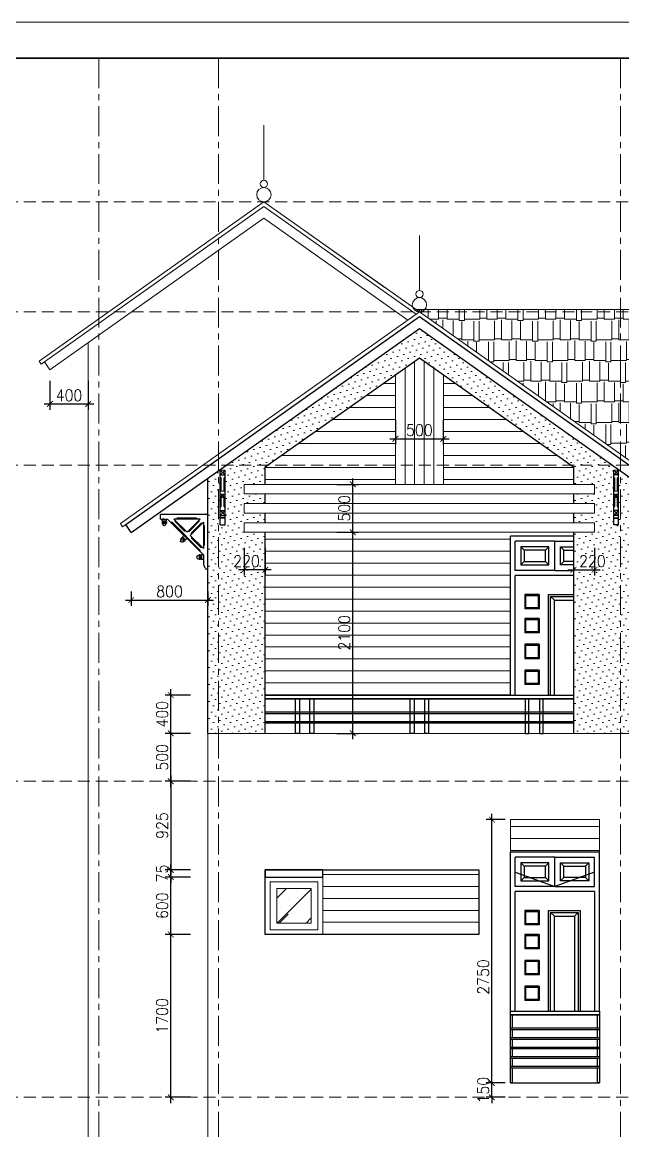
# Model space of a CAD drawing. Header units: millimetres. Extents: x -529782 to -142003, y -492574 to -273331.
# Drawn here: x -161252 to -154978, y -405302 to -393726 of the extents above; entities that cross this region are included whole.
import ezdxf

# ---------------------------------------------------------------- set-up
doc = ezdxf.new("R2010")
doc.units = ezdxf.units.MM
doc.header["$LTSCALE"] = 500
doc.header["$MEASUREMENT"] = 0
doc.header["$PDMODE"] = 3
doc.linetypes.add('CENTER', pattern=[2, 1.25, -0.25, 0.25, -0.25])
doc.linetypes.add('HIDDEN', pattern=[0.375, 0.25, -0.125])
doc.layers.get('0').update_dxf_attribs({"linetype": 'CONTINUOUS', "lineweight": 13})
doc.layers.get('Defpoints').update_dxf_attribs({"color": 255, "linetype": 'CONTINUOUS', "lineweight": 13})
for name, color, linetype, lineweight in [('1.cat 30', 30, 'CONTINUOUS', 35), ('2.thay 145', 145, 'CONTINUOUS', 18), ('3.manh 08', 8, 'CONTINUOUS', 9), ('4.dim 08', 8, 'CONTINUOUS', 13), ('6.khuat 75', 75, 'HIDDEN', 18), ('7.tim 67', 67, 'CENTER', 9), ('8.vat lieu 08', 8, 'CONTINUOUS', 5), ('CA.thay 145', 145, 'CONTINUOUS', 18), ('cat', 4, 'CONTINUOUS', 35), ('Dim', 145, 'CONTINUOUS', 15)]:
    doc.layers.add(name, color=color, linetype=linetype, lineweight=lineweight)
for name, color, linetype in [('CUA', 115, 'CONTINUOUS'), ('DKT', 7, 'CONTINUOUS'), ('MANH', 5, 'CONTINUOUS'), ('MANH1', 155, 'CONTINUOUS'), ('MANH2', 8, 'CONTINUOUS'), ('THAY', 7, 'CONTINUOUS')]:
    doc.layers.add(name, color=color, linetype=linetype)
doc.styles.get("Standard").update_dxf_attribs({"font": 'txt.shx', "width": 0.9})
doc.dimstyles.new('CA 60', dxfattribs={"dimscale": 0, "dimtxt": 120, "dimasz": 60, "dimexe": 60, "dimexo": 0, "dimgap": 30, "dimtad": 1, "dimdec": 0, "dimzin": 0, "dimdsep": 46, "dimtxsty": 'Standard', "dimblk": 'ARCHTICK', "dimcen": 0.09, "dimdle": 60, "dimclrd": 256, "dimclre": 256, "dimclrt": 7, "dimadec": 0, "dimazin": 0, "dimtfac": 1, "dimtdec": 0, "dimtix": 1, "dimtmove": 2, "dimatfit": 3, "dimldrblk": 'DOT', "dimfxl": 1, "dimtolj": 1, "dimtzin": 0, "dimarcsym": 0})

# ---------------------------------------------------------------- blocks, each defined once
blk = doc.blocks.new('fgfhgfh')
at = {"layer": 'Dim'}
for p, q in [((0, 0), (50, 0)), ((50, -218), (0, -218)), ((0, -249), (50, -249)), ((0, -285), (50, -285))]:
    blk.add_line(p, q, dxfattribs=at)
at = {"layer": 'MANH'}
for p, q in [((0, 0), (50, -50)), ((0, -50), (50, 0)), ((0, -249), (50, -285)), ((50, -249), (0, -285)), ((50, -422), (0, -472)), ((0, -422), (50, -472)), ((0, -496), (50, -496)), ((0, -502), (50, -502))]:
    blk.add_line(p, q, dxfattribs=at)
at = {"layer": 'MANH2'}
for p, q in [((0, -80), (10, -80)), ((10, -218), (10, -80)), ((40, -218), (40, -80)), ((40, -80), (50, -80)), ((10, -374), (10, -285)), ((40, -374), (40, -285)), ((0, -388), (10, -374)), ((50, -388), (40, -374))]:
    blk.add_line(p, q, dxfattribs=at)
at = {"layer": 'THAY'}
for p, q in [((0, -569), (0, 0)), ((50, -50), (0, -50)), ((50, -569), (50, 0)), ((50, -422), (0, -422)), ((50, -472), (0, -472)), ((50, -569), (0, -569))]:
    blk.add_line(p, q, dxfattribs=at)
blk = doc.blocks.new('fghjh')
at = {"layer": 'CUA'}
for p, q in [((50, -358), (50, -50)), ((463, -50), (50, -50)), ((463, -50), (880, -50)), ((463, -358), (463, -50)), ((463, -358), (463, -50)), ((880, -358), (880, -50)), ((463, -358), (50, -358)), ((880, -408), (50, -408)), ((50, -1658), (50, -408)), ((463, -358), (880, -358)), ((880, -408), (880, -1658)), ((150, -608), (150, -758)), ((300, -608), (300, -758)), ((150, -858), (150, -1008)), ((300, -858), (300, -1008)), ((150, -1128), (150, -1278)), ((300, -1128), (300, -1278)), ((150, -1398), (150, -1548)), ((300, -1398), (300, -1548))]:
    blk.add_line(p, q, dxfattribs=at)
at = {"layer": 'CUA', "linetype": 'Continuous', "ltscale": 50}
for p, q in [((300, -608), (150, -608)), ((460, -668), (420, -628)), ((670, -668), (710, -628)), ((300, -758), (150, -758)), ((300, -858), (150, -858)), ((300, -1008), (150, -1008)), ((300, -1128), (150, -1128)), ((300, -1278), (150, -1278)), ((300, -1398), (150, -1398)), ((300, -1548), (150, -1548))]:
    blk.add_line(p, q, dxfattribs=at)
at = {"layer": 'CUA'}
for points in [[(400, -1658), (400, -608), (730, -608), (730, -1658)], [(420, -1658), (420, -628), (710, -628), (710, -1658)]]:
    blk.add_lwpolyline(points, dxfattribs=at)
at = {"layer": 'MANH'}
for points in [[(145, -263), (368, -263), (368, -145), (145, -145)], [(785, -263), (558, -263), (558, -145), (785, -145)], [(290, -748), (160, -748), (160, -618), (290, -618)], [(290, -998), (160, -998), (160, -868), (290, -868)], [(290, -1268), (160, -1268), (160, -1138), (290, -1138)], [(290, -1538), (160, -1538), (160, -1408), (290, -1408)]]:
    blk.add_lwpolyline(points, close=True, dxfattribs=at)
blk.add_lwpolyline([(460, -1658), (460, -668), (670, -668), (670, -1658)], dxfattribs=at)
at = {"layer": 'MANH1', "linetype": 'HIDDEN', "ltscale": 1000}
for p, q in [((145, -145), (110, -110)), ((368, -145), (403, -110)), ((558, -145), (523, -110)), ((785, -145), (820, -110)), ((50, -207), (463, -358)), ((880, -207), (463, -358)), ((145, -263), (110, -298)), ((368, -263), (403, -298)), ((558, -263), (523, -298)), ((785, -263), (820, -298))]:
    blk.add_line(p, q, dxfattribs=at)
for points in [[(110, -298), (403, -298), (403, -110), (110, -110)], [(820, -298), (523, -298), (523, -110), (820, -110)]]:
    blk.add_lwpolyline(points, close=True, dxfattribs=at)
at = {"layer": 'THAY'}
for p, q in [((930, 0), (0, 0)), ((0, -1658), (0, 0)), ((930, -1658), (930, 0))]:
    blk.add_line(p, q, dxfattribs=at)
blk = doc.blocks.new('C-SON2')
at = {"layer": 'THAY'}
for p, q in [((0, 0), (-740, 0)), ((-740, -70), (-740, 0)), ((0, -850), (0, 0)), ((-740, -70), (-645, -70)), ((-715, -100), (-715, -70)), ((-715, -100), (-645, -100)), ((-715, -115), (-645, -115)), ((-715, -115), (-715, -135)), ((-715, -135), (-645, -135)), ((-680, -70), (-710, -70)), ((-705, -115), (-705, -100)), ((-680, -70), (-630, -70)), ((-655, -115), (-655, -100)), ((-645, -100), (-645, -70)), ((-645, -115), (-645, -135)), ((-630, -70), (-70, -630)), ((-531, -70), (-325, -276)), ((-119, -70), (-531, -70)), ((-119, -70), (-325, -276)), ((-70, -119), (-276, -325)), ((-70, -119), (-70, -531)), ((-375, -325), (-396, -346)), ((-276, -325), (-70, -531)), ((-407, -357), (-421, -371)), ((-371, -421), (-421, -371)), ((-357, -407), (-407, -357)), ((-399, -364), (-389, -354)), ((-346, -396), (-396, -346)), ((-357, -407), (-371, -421)), ((-364, -399), (-354, -389)), ((-325, -375), (-346, -396)), ((-135, -630), (-135, -700)), ((-115, -630), (-135, -630)), ((-115, -630), (-115, -700)), ((-115, -640), (-100, -640)), ((-115, -690), (-100, -690)), ((-100, -630), (-100, -700)), ((-70, -630), (-100, -630)), ((-70, -630), (-70, -740)), ((-115, -700), (-135, -700)), ((-70, -700), (-100, -700)), ((-60, -740), (-70, -750)), ((-60, -740), (-70, -740)), ((-70, -750), (-70, -773)), ((0, -850), (-23, -850))]:
    blk.add_line(p, q, dxfattribs=at)
for centre, radius, start, end in [((-662, -129), 48.9, 187.4043, 235.4636), ((-734, -238), 82.1, 49.2759, 57.4025), ((-626, -238), 82.1, 122.5975, 130.7241), ((-698, -129), 48.9, 304.5364, 352.5957), ((-379, -404), 48.9, 142.4043, 190.4636), ((-507, -431), 82.1, 4.2759, 12.4025), ((-431, -507), 82.1, 77.5975, 85.7241), ((-404, -379), 48.9, 259.5364, 307.5957), ((-238, -611), 82.1, 319.2759, 327.4025), ((-238, -719), 82.1, 32.5975, 40.7241), ((-129, -683), 48.9, 97.4043, 145.4636), ((-129, -647), 48.9, 214.5364, 262.5957), ((-50, -773), 20, 180, 218.3976), ((-160, -860), 121, 12.3576, 38.3976), ((-23, -830), 20, 192.3576, 270)]:
    blk.add_arc(centre, radius, start, end, dxfattribs=at)
blk = doc.blocks.new('eerrt')
at = {"layer": 'Dim'}
for p, q in [((-75, -10), (-65, 0)), ((147, -10), (137, 0)), ((207, -70), (217, -80)), ((207, -292), (217, -282))]:
    blk.add_line(p, q, dxfattribs=at)
at = {"layer": 'MANH2'}
for p, q in [((137, 0), (-65, 0)), ((-134, -44), (-120, -44)), ((-120, -44), (174, -337)), ((-89, -23), (-89, -37)), ((-89, -37), (9, -135)), ((161, -37), (63, -135)), ((82, -154), (180, -56)), ((161, -23), (161, -37)), ((195, -56), (180, -56)), ((217, -80), (217, -282)), ((24, -135), (9, -135)), ((49, -135), (63, -135)), ((82, -168), (82, -154)), ((82, -194), (82, -208)), ((82, -208), (180, -306)), ((174, -352), (174, -337)), ((195, -306), (180, -306))]:
    blk.add_line(p, q, dxfattribs=at)
at = {"layer": 'cat', "xscale": 0.6696428571594879, "yscale": 0.6696428571594879, "zscale": 0.6696428571428918}
blk.add_blockref('C-SON2', (254, 37), dxfattribs=at)
blk = doc.blocks.new('khung co loan')
at = {"layer": '1.cat 30'}
blk.add_lwpolyline([(1158.3, -14553.5), (1158.3, -303.5), (20658.3, -303.5), (20658.3, -14553.5)], close=True, dxfattribs=at)
at = {"layer": '3.manh 08'}
blk.add_lwpolyline([(0, -14850), (21000, -14850), (21000, 0), (0, 0)], close=True, dxfattribs=at)
blk = doc.blocks.new('_ArchTick')
at = {"color": 1, "linetype": 'ByBlock', "const_width": 0.15}
blk.add_lwpolyline([(-0.5, -0.5), (0.5, 0.5)], dxfattribs=at)
blk = doc.blocks.new('*D222')
at = {"layer": '4.dim 08', "lineweight": -2, "transparency": 16777216}
for p, q in [((-159700, -405012), (-159700, -403192)), ((-159493, -403252), (-159760, -403252)), ((-159493, -404952), (-159760, -404952))]:
    blk.add_line(p, q, dxfattribs=at)
at = {"layer": 'Defpoints', "color": 0, "transparency": 16777216}
for p in [(-159700, -403252), (-159493, -403252), (-159493, -404952)]:
    blk.add_point(p, dxfattribs=at)
at = {"layer": '4.dim 08', "lineweight": -2, "transparency": 16777216, "xscale": 60, "yscale": 60, "zscale": 60}
for p, rotation in [((-159700, -403252), 90), ((-159700, -404952), 270)]:
    blk.add_blockref('_ArchTick', p, dxfattribs=dict(at, rotation=rotation))
at = {"layer": '4.dim 08', "color": 7, "transparency": 16777216, "insert": (-159790, -404102), "char_height": 120, "attachment_point": 5, "rotation": 90}
blk.add_mtext('\\A1;1700', dxfattribs=at)
blk = doc.blocks.new('_DOT')
at = {"color": 1, "linetype": 'ByBlock'}
blk.add_line((-0.5, 0), (-1, 0), dxfattribs=at)
at = {"color": 1, "linetype": 'ByBlock', "const_width": 0.5}
blk.add_lwpolyline([(-0.25, 0, 1), (0.25, 0, 1)], format="xyb", close=True, dxfattribs=at)
blk = doc.blocks.new('*D223')
at = {"layer": '4.dim 08', "lineweight": -2, "transparency": 16777216}
for p, q in [((-159700, -403312), (-159700, -402592)), ((-159493, -402652), (-159760, -402652)), ((-159493, -403252), (-159760, -403252))]:
    blk.add_line(p, q, dxfattribs=at)
at = {"layer": 'Defpoints', "color": 0, "transparency": 16777216}
for p in [(-159700, -402652), (-159493, -402652), (-159493, -403252)]:
    blk.add_point(p, dxfattribs=at)
at = {"layer": '4.dim 08', "lineweight": -2, "transparency": 16777216, "xscale": 60, "yscale": 60, "zscale": 60}
for p, rotation in [((-159700, -402652), 90), ((-159700, -403252), 270)]:
    blk.add_blockref('_ArchTick', p, dxfattribs=dict(at, rotation=rotation))
at = {"layer": '4.dim 08', "color": 7, "transparency": 16777216, "insert": (-159790, -402952), "char_height": 120, "attachment_point": 5, "rotation": 90}
blk.add_mtext('\\A1;600', dxfattribs=at)
blk = doc.blocks.new('*D224')
at = {"layer": '4.dim 08', "lineweight": -2, "transparency": 16777216}
for p, q in [((-159493, -402577), (-159760, -402577)), ((-159700, -402577), (-159700, -402517)), ((-159700, -402652), (-159700, -402577)), ((-159493, -402652), (-159760, -402652)), ((-159700, -402652), (-159700, -402712))]:
    blk.add_line(p, q, dxfattribs=at)
at = {"layer": 'Defpoints', "color": 0, "transparency": 16777216}
for p in [(-159700, -402577), (-159493, -402577), (-159493, -402652)]:
    blk.add_point(p, dxfattribs=at)
at = {"layer": '4.dim 08', "lineweight": -2, "transparency": 16777216, "xscale": 60, "yscale": 60, "zscale": 60}
for p, rotation in [((-159700, -402577), 270), ((-159700, -402652), 90)]:
    blk.add_blockref('_ArchTick', p, dxfattribs=dict(at, rotation=rotation))
at = {"layer": '4.dim 08', "color": 7, "transparency": 16777216, "insert": (-159790, -402615), "char_height": 120, "attachment_point": 5, "rotation": 90}
blk.add_mtext('\\A1;75', dxfattribs=at)
blk = doc.blocks.new('*D225')
at = {"layer": '4.dim 08', "lineweight": -2, "transparency": 16777216}
for p, q in [((-156206, -404802), (-156406, -404802)), ((-156346, -404802), (-156346, -404742)), ((-156346, -404952), (-156346, -404802)), ((-156206, -404952), (-156406, -404952)), ((-156346, -404952), (-156346, -405012))]:
    blk.add_line(p, q, dxfattribs=at)
at = {"layer": 'Defpoints', "color": 0, "transparency": 16777216}
for p in [(-156346, -404802), (-156206, -404802), (-156206, -404952)]:
    blk.add_point(p, dxfattribs=at)
at = {"layer": '4.dim 08', "lineweight": -2, "transparency": 16777216, "xscale": 60, "yscale": 60, "zscale": 60}
for p, rotation in [((-156346, -404802), 270), ((-156346, -404952), 90)]:
    blk.add_blockref('_ArchTick', p, dxfattribs=dict(at, rotation=rotation))
at = {"layer": '4.dim 08', "color": 7, "transparency": 16777216, "insert": (-156436, -404877), "char_height": 120, "attachment_point": 5, "rotation": 90}
blk.add_mtext('\\A1;150', dxfattribs=at)
blk = doc.blocks.new('*D226')
at = {"layer": '4.dim 08', "lineweight": -2, "transparency": 16777216}
for p, q in [((-156346, -404862), (-156346, -401992)), ((-156206, -402052), (-156406, -402052)), ((-156206, -404802), (-156406, -404802))]:
    blk.add_line(p, q, dxfattribs=at)
at = {"layer": 'Defpoints', "color": 0, "transparency": 16777216}
for p in [(-156346, -402052), (-156206, -402052), (-156206, -404802)]:
    blk.add_point(p, dxfattribs=at)
at = {"layer": '4.dim 08', "lineweight": -2, "transparency": 16777216, "xscale": 60, "yscale": 60, "zscale": 60}
for p, rotation in [((-156346, -402052), 90), ((-156346, -404802), 270)]:
    blk.add_blockref('_ArchTick', p, dxfattribs=dict(at, rotation=rotation))
at = {"layer": '4.dim 08', "color": 7, "transparency": 16777216, "insert": (-156436, -403696), "char_height": 120, "attachment_point": 5, "rotation": 90}
blk.add_mtext('\\A1;2750', dxfattribs=at)
blk = doc.blocks.new('*D228')
at = {"layer": '4.dim 08', "lineweight": -2, "transparency": 16777216}
for p, q in [((-160113, -399670), (-160113, -399820)), ((-159313, -399670), (-159313, -399820)), ((-160173, -399760), (-159253, -399760))]:
    blk.add_line(p, q, dxfattribs=at)
at = {"layer": 'Defpoints', "color": 0, "transparency": 16777216}
for p in [(-160113, -399670), (-159313, -399670), (-159313, -399760)]:
    blk.add_point(p, dxfattribs=at)
at = {"layer": '4.dim 08', "lineweight": -2, "transparency": 16777216, "xscale": 60, "yscale": 60, "zscale": 60, "rotation": 180}
blk.add_blockref('_ArchTick', (-160113, -399760), dxfattribs=at)
at = {"layer": '4.dim 08', "lineweight": -2, "transparency": 16777216, "xscale": 60, "yscale": 60, "zscale": 60}
blk.add_blockref('_ArchTick', (-159313, -399760), dxfattribs=at)
at = {"layer": '4.dim 08', "color": 7, "transparency": 16777216, "insert": (-159713, -399670), "char_height": 120, "attachment_point": 5}
blk.add_mtext('\\A1;800', dxfattribs=at)
blk = doc.blocks.new('*D235')
at = {"layer": '4.dim 08', "lineweight": -2, "transparency": 16777216}
for p, q in [((-157798, -401212), (-157798, -398992)), ((-157965, -399052), (-157738, -399052)), ((-157965, -401152), (-157738, -401152))]:
    blk.add_line(p, q, dxfattribs=at)
at = {"layer": 'Defpoints', "color": 0, "transparency": 16777216}
for p in [(-157965, -399052), (-157798, -399052), (-157965, -401152)]:
    blk.add_point(p, dxfattribs=at)
at = {"layer": '4.dim 08', "lineweight": -2, "transparency": 16777216, "xscale": 60, "yscale": 60, "zscale": 60}
for p, rotation in [((-157798, -399052), 90), ((-157798, -401152), 270)]:
    blk.add_blockref('_ArchTick', p, dxfattribs=dict(at, rotation=rotation))
at = {"layer": '4.dim 08', "color": 7, "transparency": 16777216, "insert": (-157888, -400102), "char_height": 120, "attachment_point": 5, "rotation": 90}
blk.add_mtext('\\A1;2100', dxfattribs=at)
blk = doc.blocks.new('*D236')
at = {"layer": '4.dim 08', "lineweight": -2, "transparency": 16777216}
for p, q in [((-157965, -398552), (-157738, -398552)), ((-157798, -399112), (-157798, -398492)), ((-157965, -399052), (-157738, -399052))]:
    blk.add_line(p, q, dxfattribs=at)
at = {"layer": 'Defpoints', "color": 0, "transparency": 16777216}
for p in [(-157965, -398552), (-157798, -398552), (-157965, -399052)]:
    blk.add_point(p, dxfattribs=at)
at = {"layer": '4.dim 08', "lineweight": -2, "transparency": 16777216, "xscale": 60, "yscale": 60, "zscale": 60}
for p, rotation in [((-157798, -398552), 90), ((-157798, -399052), 270)]:
    blk.add_blockref('_ArchTick', p, dxfattribs=dict(at, rotation=rotation))
at = {"layer": '4.dim 08', "color": 7, "transparency": 16777216, "insert": (-157888, -398802), "char_height": 120, "attachment_point": 5, "rotation": 90}
blk.add_mtext('\\A1;500', dxfattribs=at)
blk = doc.blocks.new('*D237')
at = {"layer": '4.dim 08', "lineweight": -2, "transparency": 16777216}
for p, q in [((-157353, -397880), (-157353, -398136)), ((-156853, -397880), (-156853, -398136)), ((-157413, -398076), (-156793, -398076))]:
    blk.add_line(p, q, dxfattribs=at)
at = {"layer": 'Defpoints', "color": 0, "transparency": 16777216}
for p in [(-157353, -397880), (-156853, -397880), (-156853, -398076)]:
    blk.add_point(p, dxfattribs=at)
at = {"layer": '4.dim 08', "lineweight": -2, "transparency": 16777216, "xscale": 60, "yscale": 60, "zscale": 60, "rotation": 180}
blk.add_blockref('_ArchTick', (-157353, -398076), dxfattribs=at)
at = {"layer": '4.dim 08', "lineweight": -2, "transparency": 16777216, "xscale": 60, "yscale": 60, "zscale": 60}
blk.add_blockref('_ArchTick', (-156853, -398076), dxfattribs=at)
at = {"layer": '4.dim 08', "color": 7, "transparency": 16777216, "insert": (-157103, -397986), "char_height": 120, "attachment_point": 5}
blk.add_mtext('\\A1;500', dxfattribs=at)
blk = doc.blocks.new('*D238')
at = {"layer": '4.dim 08', "lineweight": -2, "transparency": 16777216}
for p, q in [((-155493, -399216), (-155493, -399504)), ((-155273, -399216), (-155273, -399504)), ((-155553, -399444), (-155213, -399444))]:
    blk.add_line(p, q, dxfattribs=at)
at = {"layer": 'Defpoints', "color": 0, "transparency": 16777216}
for p in [(-155493, -399216), (-155273, -399216), (-155273, -399444)]:
    blk.add_point(p, dxfattribs=at)
at = {"layer": '4.dim 08', "lineweight": -2, "transparency": 16777216, "xscale": 60, "yscale": 60, "zscale": 60, "rotation": 180}
blk.add_blockref('_ArchTick', (-155493, -399444), dxfattribs=at)
at = {"layer": '4.dim 08', "lineweight": -2, "transparency": 16777216, "xscale": 60, "yscale": 60, "zscale": 60}
blk.add_blockref('_ArchTick', (-155273, -399444), dxfattribs=at)
at = {"layer": '4.dim 08', "color": 7, "transparency": 16777216, "insert": (-155296, -399354), "char_height": 120, "attachment_point": 5}
blk.add_mtext('\\A1;220', dxfattribs=at)
blk = doc.blocks.new('*D239')
at = {"layer": '4.dim 08', "lineweight": -2, "transparency": 16777216}
for p, q in [((-158933, -399216), (-158933, -399504)), ((-158713, -399216), (-158713, -399504)), ((-158653, -399444), (-158993, -399444))]:
    blk.add_line(p, q, dxfattribs=at)
at = {"layer": 'Defpoints', "color": 0, "transparency": 16777216}
for p in [(-158933, -399216), (-158713, -399216), (-158933, -399444)]:
    blk.add_point(p, dxfattribs=at)
at = {"layer": '4.dim 08', "lineweight": -2, "transparency": 16777216, "xscale": 60, "yscale": 60, "zscale": 60, "rotation": 180}
blk.add_blockref('_ArchTick', (-158933, -399444), dxfattribs=at)
at = {"layer": '4.dim 08', "lineweight": -2, "transparency": 16777216, "xscale": 60, "yscale": 60, "zscale": 60}
blk.add_blockref('_ArchTick', (-158713, -399444), dxfattribs=at)
at = {"layer": '4.dim 08', "color": 7, "transparency": 16777216, "insert": (-158909, -399354), "char_height": 120, "attachment_point": 5}
blk.add_mtext('\\A1;220', dxfattribs=at)
blk = doc.blocks.new('*D240')
at = {"layer": '4.dim 08', "lineweight": -2, "transparency": 16777216}
for p, q in [((-159700, -401712), (-159700, -401092)), ((-159493, -401152), (-159760, -401152)), ((-159493, -401652), (-159760, -401652))]:
    blk.add_line(p, q, dxfattribs=at)
at = {"layer": 'Defpoints', "color": 0, "transparency": 16777216}
for p in [(-159700, -401152), (-159493, -401152), (-159493, -401652)]:
    blk.add_point(p, dxfattribs=at)
at = {"layer": '4.dim 08', "lineweight": -2, "transparency": 16777216, "xscale": 60, "yscale": 60, "zscale": 60}
for p, rotation in [((-159700, -401152), 90), ((-159700, -401652), 270)]:
    blk.add_blockref('_ArchTick', p, dxfattribs=dict(at, rotation=rotation))
at = {"layer": '4.dim 08', "color": 7, "transparency": 16777216, "insert": (-159790, -401402), "char_height": 120, "attachment_point": 5, "rotation": 90}
blk.add_mtext('\\A1;500', dxfattribs=at)
blk = doc.blocks.new('*D241')
at = {"layer": '4.dim 08', "lineweight": -2, "transparency": 16777216}
for p, q in [((-159493, -400752), (-159760, -400752)), ((-159700, -401212), (-159700, -400692)), ((-159493, -401152), (-159760, -401152))]:
    blk.add_line(p, q, dxfattribs=at)
at = {"layer": 'Defpoints', "color": 0, "transparency": 16777216}
for p in [(-159700, -400752), (-159493, -400752), (-159493, -401152)]:
    blk.add_point(p, dxfattribs=at)
at = {"layer": '4.dim 08', "lineweight": -2, "transparency": 16777216, "xscale": 60, "yscale": 60, "zscale": 60}
for p, rotation in [((-159700, -400752), 90), ((-159700, -401152), 270)]:
    blk.add_blockref('_ArchTick', p, dxfattribs=dict(at, rotation=rotation))
at = {"layer": '4.dim 08', "color": 7, "transparency": 16777216, "insert": (-159790, -400952), "char_height": 120, "attachment_point": 5, "rotation": 90}
blk.add_mtext('\\A1;400', dxfattribs=at)
blk = doc.blocks.new('*D242')
at = {"layer": '4.dim 08', "lineweight": -2, "transparency": 16777216}
for p, q in [((-159493, -401652), (-159760, -401652)), ((-159700, -401592), (-159700, -402637)), ((-159493, -402577), (-159760, -402577))]:
    blk.add_line(p, q, dxfattribs=at)
at = {"layer": 'Defpoints', "color": 0, "transparency": 16777216}
for p in [(-159493, -401652), (-159700, -402577), (-159493, -402577)]:
    blk.add_point(p, dxfattribs=at)
at = {"layer": '4.dim 08', "lineweight": -2, "transparency": 16777216, "xscale": 60, "yscale": 60, "zscale": 60}
for p, rotation in [((-159700, -401652), 90), ((-159700, -402577), 270)]:
    blk.add_blockref('_ArchTick', p, dxfattribs=dict(at, rotation=rotation))
at = {"layer": '4.dim 08', "color": 7, "transparency": 16777216, "insert": (-159790, -402115), "char_height": 120, "attachment_point": 5, "rotation": 90}
blk.add_mtext('\\A1;925', dxfattribs=at)
blk = doc.blocks.new('*D247')
at = {"layer": '4.dim 08', "lineweight": -2, "transparency": 16777216}
for p, q in [((-160963, -397471), (-160963, -397772)), ((-160563, -397471), (-160563, -397772)), ((-161023, -397712), (-160503, -397712))]:
    blk.add_line(p, q, dxfattribs=at)
at = {"layer": 'Defpoints', "color": 0, "transparency": 16777216}
for p in [(-160963, -397471), (-160563, -397471), (-160563, -397712)]:
    blk.add_point(p, dxfattribs=at)
at = {"layer": '4.dim 08', "lineweight": -2, "transparency": 16777216, "xscale": 60, "yscale": 60, "zscale": 60, "rotation": 180}
blk.add_blockref('_ArchTick', (-160963, -397712), dxfattribs=at)
at = {"layer": '4.dim 08', "lineweight": -2, "transparency": 16777216, "xscale": 60, "yscale": 60, "zscale": 60}
blk.add_blockref('_ArchTick', (-160563, -397712), dxfattribs=at)
at = {"layer": '4.dim 08', "color": 7, "transparency": 16777216, "insert": (-160763, -397622), "char_height": 120, "attachment_point": 5}
blk.add_mtext('\\A1;400', dxfattribs=at)
blk = doc.blocks.new('kim')
at = {"layer": '4.dim 08'}
blk.add_line((0, 225), (0, 800), dxfattribs=at)
for centre, radius in [((0, 75), 75), ((0, 187.5), 37.5)]:
    blk.add_circle(centre, radius, dxfattribs=at)

msp = doc.modelspace()

# ---------------------------------------------------------------- hatches: boundary and pattern name
at = {"layer": '3.manh 08'}
h = msp.add_hatch(dxfattribs=at)
h.set_pattern_fill('ANSI31', color=256, scale=1000, angle=315, style=0)
h.paths.add_polyline_path([(-156152.8, -399094), (-155492.8, -399094), (-155492.8, -399052), (-158712.8, -399052), (-158712.8, -400752), (-156152.8, -400752)])
h.paths.add_polyline_path([(-157352.8, -398352), (-158689.2, -398352), (-158712.8, -398368.7), (-158712.8, -398552), (-157352.8, -398552)])
h.paths.add_polyline_path([(-157352.8, -397406.2), (-158689.2, -398352), (-157352.8, -398352)])
h.paths.add_polyline_path([(-156852.8, -397406.2), (-156852.8, -398352), (-155516.4, -398352)])
h.paths.add_polyline_path([(-155492.8, -398368.7), (-155516.4, -398352), (-156852.8, -398352), (-156852.8, -398552), (-155492.8, -398552)])
h.paths.add_polyline_path([(-157977.8, -400294), (-157977.8, -399910), (-157797.8, -399910), (-157797.8, -400294)], flags=24)
h = msp.add_hatch(dxfattribs=at)
h.set_pattern_fill('ANSI31', color=256, scale=1000, angle=315, style=0)
h.paths.add_polyline_path([(-155222.8, -402052), (-156152.8, -402052), (-156152.8, -402394), (-155222.8, -402394)])
h = msp.add_hatch(dxfattribs=at)
h.set_pattern_fill('ANSI31', color=256, scale=1000, angle=315, style=0)
h.paths.add_polyline_path([(-158112.8, -402577), (-158112.8, -403252), (-156482.8, -403252), (-156482.8, -402577)])
at = {"layer": '4.dim 08'}
h = msp.add_hatch(dxfattribs=at)
h.set_pattern_fill('DOTS', color=256, scale=1000, angle=315, style=0)
h.paths.add_polyline_path([(-157102.8, -397229.3), (-155516.4, -398352), (-155083.7, -398352), (-157102.8, -396923), (-159122, -398352), (-158689.2, -398352)])
h.paths.add_polyline_path([(-158712.8, -398368.7), (-158689.2, -398352), (-159122, -398352), (-159202.8, -398409.2), (-159202.8, -401152), (-158712.8, -401152), (-158712.8, -399052), (-158932.8, -399052), (-158932.8, -398952), (-158712.8, -398952), (-158712.8, -398852), (-158932.8, -398852), (-158932.8, -398752), (-158712.8, -398752), (-158712.8, -398652), (-158932.8, -398652), (-158932.8, -398552), (-158712.8, -398552)])
h.paths.add_polyline_path([(-159132.8, -398403.8), (-159132.8, -398973), (-159182.8, -398973), (-159182.8, -398403.8)], flags=16)
h.paths.add_polyline_path([(-159157.8, -398428.8), (-159132.8, -398453.8), (-159182.8, -398453.8)], flags=0)
h.paths.add_polyline_path([(-159132.8, -398652.4), (-159157.8, -398670.3), (-159132.8, -398688.3), (-159182.8, -398688.3), (-159157.8, -398670.3), (-159182.8, -398652.4)], flags=16)
h.paths.add_polyline_path([(-159132.8, -398825.7), (-159157.8, -398850.7), (-159132.8, -398875.7), (-159182.8, -398875.7), (-159157.8, -398850.7), (-159182.8, -398825.7)], flags=16)
h.paths.add_polyline_path([(-155002.8, -398409.2), (-155083.7, -398352), (-155516.4, -398352), (-155492.8, -398368.7), (-155492.8, -398552), (-155272.8, -398552), (-155272.8, -398652), (-155492.8, -398652), (-155492.8, -398752), (-155272.8, -398752), (-155272.8, -398852), (-155492.8, -398852), (-155492.8, -398952), (-155272.8, -398952), (-155272.8, -399052), (-155492.8, -399052), (-155492.8, -401152), (-155002.8, -401152)])
h.paths.add_polyline_path([(-155072.8, -398403.8), (-155022.8, -398403.8), (-155022.8, -398973), (-155072.8, -398973)], flags=16)
h.paths.add_polyline_path([(-155072.8, -398453.8), (-155047.8, -398428.8), (-155022.8, -398453.8)], flags=0)
h.paths.add_polyline_path([(-155072.8, -398652.4), (-155022.8, -398652.4), (-155047.8, -398670.3), (-155022.8, -398688.3), (-155072.8, -398688.3), (-155047.8, -398670.3)], flags=16)
h.paths.add_polyline_path([(-155072.8, -398825.7), (-155022.8, -398825.7), (-155047.8, -398850.7), (-155022.8, -398875.7), (-155072.8, -398875.7), (-155047.8, -398850.7)], flags=16)
h.paths.add_polyline_path([(-159074.3, -399263.5), (-158744.3, -399263.5), (-158744.3, -399443.5), (-159074.3, -399443.5)], flags=24)
h.paths.add_polyline_path([(-155461.3, -399263.5), (-155131.3, -399263.5), (-155131.3, -399443.5), (-155461.3, -399443.5)], flags=24)
h = msp.add_hatch(dxfattribs=at)
h.set_pattern_fill('DOTS', color=256, scale=1000, angle=315, style=0)
h.paths.add_polyline_path([(-154892.8, -398487.1), (-155002.8, -398409.2), (-155002.8, -401152), (-154892.8, -401152)])
h.paths.add_polyline_path([(-159202.8, -398409.2), (-159312.8, -398487.1), (-159312.8, -401152), (-159202.8, -401152)])
at = {"layer": '8.vat lieu 08'}
h = msp.add_hatch(dxfattribs=at)
h.set_pattern_fill('AR-RSHKE', color=256, scale=18, style=0)
h.set_pattern_definition([(0, (126345.67, -250), (459, 216), [108, -90, 126, -54, 162, -72]), (0, (126453.67, -241), (459, 216), [90, -342, 72, -108]), (0, (126669.67, -263.5), (459, 216), [54, -558]), (90, (126345.67, -250), (-153, 216), [207, -657]), (90, (126453.67, -250), (-153, 216), [202.5, -661.5]), (90, (126543.67, -250), (-153, 216), [189, -675]), (90, (126669.67, -263.5), (-153, 216), [207, -657]), (90, (126723.67, -263.5), (-153, 216), [207, -657]), (90, (126885.67, -250), (-153, 216), [198, -666])])
h.paths.add_polyline_path([(-157102.8, -396725.8), (-157102.8, -396751.5), (-153979.3, -398962), (-153985.2, -398970.3), (-150522.8, -398970.3), (-150522.8, -396725.8)])
h = msp.add_hatch(dxfattribs=at)
h.set_pattern_fill('AR-RROOF', color=256, scale=300, angle=45, style=0)
h.set_pattern_definition([(45, (111325.5, 0), (254.55844, 678.82251), [4500, -600, 1500, -300]), (45, (111501.56, 388.2), (-494.26764, 70.00357), [900, -99, 1800, -225]), (45, (111251.25, 286.38), (960.958116, 1245.21504), [2400, -420, 1200, -300])])
h.paths.add_polyline_path([(-158232.8, -402772), (-158592.8, -402772), (-158592.8, -403132), (-158232.8, -403132)])

# ---------------------------------------------------------------- linework, layer by layer
at = {"layer": '1.cat 30'}
msp.add_line((-157102.8, -396751.5), (-157102.8, -396725.8), dxfattribs=at)
at = {"layer": '2.thay 145'}
for p, q in [((-161020.6, -397274.1), (-158727.2, -395651)), ((-158727.2, -395651), (-157137.4, -396776)), ((-160962.8, -397355.7), (-158727.2, -395773.5)), ((-158727.2, -395773.5), (-157224, -396837.3)), ((-158373.9, -395852), (-157459.3, -396499.3)), ((-157139.2, -396725.8), (-150522.8, -396725.8)), ((-161053.2, -397297.2), (-161076.4, -397264.5)), ((-160962.8, -397355.7), (-161020.6, -397274.1)), ((-160170.6, -398971.6), (-160203.2, -398994.7)), ((-160168.8, -398970.3), (-160168.8, -398970.3))]:
    msp.add_line(p, q, dxfattribs=at)
for points in [[(-161076.4, -397264.5), (-158727.2, -395602), (-157102.8, -396751.5)], [(-160203.2, -398994.7), (-160226.4, -398962), (-157102.8, -396751.5), (-153979.3, -398962), (-154002.4, -398994.7)], [(-161053.2, -397297.2), (-161020.6, -397274.1)]]:
    msp.add_lwpolyline(points, dxfattribs=at)
for points in [[(-158712.8, -402652), (-158112.8, -402652), (-158112.8, -403252), (-158712.8, -403252)], [(-158662.8, -402702), (-158162.8, -402702), (-158162.8, -403202), (-158662.8, -403202)], [(-158662.8, -402702), (-158162.8, -402702), (-158162.8, -403202), (-158662.8, -403202)], [(-158592.8, -402772), (-158232.8, -402772), (-158232.8, -403132), (-158592.8, -403132)]]:
    msp.add_lwpolyline(points, close=True, dxfattribs=at)
at = {"layer": '6.khuat 75'}
for p, q in [((-145359, -395602), (-166645.3, -395602)), ((-145359, -396752), (-166645.3, -396752)), ((-145359, -398352), (-166645.3, -398352)), ((-145359, -401652), (-166645.3, -401652)), ((-145359, -404952), (-166645.3, -404952))]:
    msp.add_line(p, q, dxfattribs=at)
at = {"layer": '7.tim 67', "ltscale": 0.5}
for p, q in [((-160452.8, -394102.7), (-160452.8, -411046)), ((-159202.8, -394102.7), (-159202.8, -411046)), ((-155002.8, -394102.7), (-155002.8, -411046))]:
    msp.add_line(p, q, dxfattribs=at)
at = {"layer": 'CA.thay 145'}
for p, q in [((-160562.8, -397072.6), (-160562.8, -409402)), ((-158112.8, -402652), (-158712.8, -402652)), ((-158112.8, -403252), (-158712.8, -403252))]:
    msp.add_line(p, q, dxfattribs=at)
at = {"layer": 'CA.thay 145', "color": 33}
for p, q in [((-157152.8, -398552), (-157152.8, -397264.7)), ((-157052.8, -397264.7), (-157052.8, -398552)), ((-157352.8, -398552), (-157352.8, -397406.2)), ((-157252.8, -397335.5), (-157252.8, -398552)), ((-156952.8, -398552), (-156952.8, -397335.5)), ((-156852.8, -397406.2), (-156852.8, -398552)), ((-154802.8, -401152), (-159312.8, -401152)), ((-159312.8, -408652), (-159312.8, -401152)), ((-156152.8, -402052), (-156152.8, -404802)), ((-155222.8, -402052), (-156152.8, -402052)), ((-155222.8, -402052), (-155222.8, -404802)), ((-155222.8, -404802), (-156152.8, -404802))]:
    msp.add_line(p, q, dxfattribs=at)
for points in [[(-158932.8, -398552), (-155272.8, -398552), (-155272.8, -398652), (-158932.8, -398652)], [(-158932.8, -398752), (-155272.8, -398752), (-155272.8, -398852), (-158932.8, -398852)], [(-158932.8, -398952), (-155272.8, -398952), (-155272.8, -399052), (-158932.8, -399052)], [(-156152.8, -402052), (-155222.8, -402052), (-155222.8, -404802), (-156152.8, -404802)]]:
    msp.add_lwpolyline(points, close=True, dxfattribs=at)
at = {"layer": 'CUA'}
for p, q in [((-156102.8, -399452), (-156102.8, -399144)), ((-155689.8, -399144), (-156102.8, -399144)), ((-155689.8, -399144), (-155492.8, -399144)), ((-155689.8, -399452), (-155689.8, -399144)), ((-155689.8, -399452), (-155689.8, -399144)), ((-155689.8, -399452), (-156102.8, -399452)), ((-155689.8, -399452), (-155492.8, -399452)), ((-155492.8, -399502), (-156102.8, -399502)), ((-156102.8, -400752), (-156102.8, -399502)), ((-156002.8, -399702), (-156002.8, -399852)), ((-155852.8, -399702), (-155852.8, -399852)), ((-156002.8, -399952), (-156002.8, -400102)), ((-155852.8, -399952), (-155852.8, -400102)), ((-156002.8, -400222), (-156002.8, -400372)), ((-155852.8, -400222), (-155852.8, -400372)), ((-156002.8, -400492), (-156002.8, -400642)), ((-155852.8, -400492), (-155852.8, -400642))]:
    msp.add_line(p, q, dxfattribs=at)
at = {"layer": 'CUA', "linetype": 'Continuous', "ltscale": 50}
for p, q in [((-155852.8, -399702), (-156002.8, -399702)), ((-155692.8, -399762), (-155732.8, -399722)), ((-155852.8, -399852), (-156002.8, -399852)), ((-155852.8, -399952), (-156002.8, -399952)), ((-155852.8, -400102), (-156002.8, -400102)), ((-155852.8, -400222), (-156002.8, -400222)), ((-155852.8, -400372), (-156002.8, -400372)), ((-155852.8, -400492), (-156002.8, -400492)), ((-155852.8, -400642), (-156002.8, -400642))]:
    msp.add_line(p, q, dxfattribs=at)
at = {"layer": 'CUA'}
for points in [[(-155752.8, -400752), (-155752.8, -399702), (-155492.8, -399702)], [(-155732.8, -400752), (-155732.8, -399722), (-155492.8, -399722)]]:
    msp.add_lwpolyline(points, dxfattribs=at)
at = {"layer": 'DKT'}
for p, q in [((-158712.8, -398368.7), (-157102.8, -397229.3)), ((-157102.8, -397229.3), (-155492.8, -398368.7)), ((-158712.8, -398552), (-158712.8, -398368.7)), ((-155492.8, -398368.7), (-155492.8, -398552)), ((-159312.8, -401152), (-159312.8, -398487.1)), ((-158712.8, -398752), (-158712.8, -398652)), ((-155492.8, -398652), (-155492.8, -398752)), ((-158712.8, -398952), (-158712.8, -398852)), ((-155492.8, -398852), (-155492.8, -398952)), ((-158712.8, -401152), (-158712.8, -399052)), ((-155492.8, -399052), (-155492.8, -401152)), ((-158712.8, -400752), (-155492.8, -400752)), ((-158712.8, -400792), (-155492.8, -400792)), ((-156152.8, -404052), (-155222.8, -404052)), ((-156152.8, -404092), (-155222.8, -404092)), ((-156152.8, -404802), (-155222.8, -404802))]:
    msp.add_line(p, q, dxfattribs=at)
for points in [[(-160112.8, -399053.2), (-160170.6, -398971.6), (-157102.8, -396800.5), (-154035.1, -398971.6)], [(-160112.8, -399053.2), (-157102.8, -396923), (-154092.8, -399053.2)], [(-156132.8, -404647), (-156132.8, -404802), (-156152.8, -404802), (-156152.8, -404092), (-156132.8, -404092), (-156132.8, -404227)], [(-155242.8, -404227), (-155242.8, -404092), (-155222.8, -404092), (-155222.8, -404802), (-155242.8, -404802), (-155242.8, -404647)], [(-156132.8, -404247), (-156132.8, -404327)], [(-156132.8, -404347), (-156132.8, -404427)], [(-155242.8, -404327), (-155242.8, -404247)], [(-155242.8, -404427), (-155242.8, -404347)], [(-156132.8, -404447), (-156132.8, -404527)], [(-155242.8, -404527), (-155242.8, -404447)], [(-156132.8, -404547), (-156132.8, -404627)], [(-155242.8, -404627), (-155242.8, -404547)]]:
    msp.add_lwpolyline(points, dxfattribs=at)
for points in [[(-158712.8, -400752), (-155492.8, -400752), (-155492.8, -400792), (-158712.8, -400792)], [(-158356.6, -400792), (-158356.6, -401152), (-158396.6, -401152), (-158396.6, -400792)], [(-158206.6, -400792), (-158206.6, -401152), (-158246.6, -401152), (-158246.6, -400792)], [(-157157.8, -400792), (-157157.8, -401152), (-157197.8, -401152), (-157197.8, -400792)], [(-157007.8, -400792), (-157007.8, -401152), (-157047.8, -401152), (-157047.8, -400792)], [(-155999, -400792), (-155999, -401152), (-155959, -401152), (-155959, -400792)], [(-155849, -400792), (-155849, -401152), (-155809, -401152), (-155809, -400792)], [(-158712.8, -400927), (-155492.8, -400927), (-155492.8, -400947), (-158712.8, -400947)], [(-158712.8, -401027), (-155492.8, -401027), (-155492.8, -401047), (-158712.8, -401047)], [(-158712.8, -402652), (-158112.8, -402652), (-158112.8, -402577), (-158712.8, -402577)], [(-158712.8, -402577), (-156482.8, -402577), (-156482.8, -403252), (-158712.8, -403252)], [(-156152.8, -404052), (-155222.8, -404052), (-155222.8, -404092), (-156152.8, -404092)], [(-156152.8, -404227), (-155222.8, -404227), (-155222.8, -404247), (-156152.8, -404247)], [(-156152.8, -404327), (-155222.8, -404327), (-155222.8, -404347), (-156152.8, -404347)], [(-156152.8, -404427), (-155222.8, -404427), (-155222.8, -404447), (-156152.8, -404447)], [(-156152.8, -404527), (-155222.8, -404527), (-155222.8, -404547), (-156152.8, -404547)], [(-156152.8, -404627), (-155222.8, -404627), (-155222.8, -404647), (-156152.8, -404647)]]:
    msp.add_lwpolyline(points, close=True, dxfattribs=at)
at = {"layer": 'MANH'}
for points in [[(-156007.8, -399357), (-155784.8, -399357), (-155784.8, -399239), (-156007.8, -399239)], [(-155862.8, -399842), (-155992.8, -399842), (-155992.8, -399712), (-155862.8, -399712)], [(-155862.8, -400092), (-155992.8, -400092), (-155992.8, -399962), (-155862.8, -399962)], [(-155862.8, -400362), (-155992.8, -400362), (-155992.8, -400232), (-155862.8, -400232)], [(-155862.8, -400632), (-155992.8, -400632), (-155992.8, -400502), (-155862.8, -400502)]]:
    msp.add_lwpolyline(points, close=True, dxfattribs=at)
for points in [[(-155492.8, -399357), (-155594.8, -399357), (-155594.8, -399239), (-155492.8, -399239)], [(-155692.8, -400752), (-155692.8, -399762), (-155492.8, -399762)]]:
    msp.add_lwpolyline(points, dxfattribs=at)
at = {"layer": 'MANH1', "linetype": 'HIDDEN', "ltscale": 1000}
for p, q in [((-156007.8, -399239), (-156042.8, -399204)), ((-155784.8, -399239), (-155749.8, -399204)), ((-155594.8, -399239), (-155629.8, -399204)), ((-156007.8, -399357), (-156042.8, -399392)), ((-155784.8, -399357), (-155749.8, -399392)), ((-155594.8, -399357), (-155629.8, -399392))]:
    msp.add_line(p, q, dxfattribs=at)
msp.add_lwpolyline([(-156042.8, -399392), (-155749.8, -399392), (-155749.8, -399204), (-156042.8, -399204)], close=True, dxfattribs=at)
msp.add_lwpolyline([(-155492.8, -399392), (-155629.8, -399392), (-155629.8, -399204), (-155492.8, -399204)], dxfattribs=at)
at = {"layer": 'THAY'}
for p in [(-155492.8, -399094), (-156152.8, -400752)]:
    msp.add_line(p, (-156152.8, -399094), dxfattribs=at)

# ---------------------------------------------------------------- block references
at = {"layer": '2.thay 145', "xscale": 1.241924691043096, "yscale": 1.241924691072199, "zscale": 1.241924691059295}
msp.add_blockref('khung co loan', (-168083.8, -393725.8), dxfattribs=at)
at = {"layer": '2.thay 145'}
for name, p in [('kim', (-158727.2, -395602)), ('kim', (-157102.2, -396752)), ('fgfhgfh', (-155072.8, -398403.8)), ('eerrt', (-159566.8, -398904)), ('fghjh', (-156152.8, -402394))]:
    msp.add_blockref(name, p, dxfattribs=at)
at = {"layer": '2.thay 145', "xscale": -1}
msp.add_blockref('fgfhgfh', (-159132.8, -398403.8), dxfattribs=at)

# ---------------------------------------------------------------- dimensions: what is measured, and where the dimension line sits
at = {"layer": '4.dim 08'}
for base, p1, p2, picture, middle in [((-160562.8, -397712), (-160962.8, -397471), (-160562.8, -397471), '*D247', (-160762.8, -397622)), ((-156852.8, -398076.5), (-157352.8, -397880), (-156852.8, -397880), '*D237', (-157102.8, -397986.5)), ((-159312.8, -399760.5), (-160112.8, -399670.5), (-159312.8, -399670.5), '*D228', (-159712.8, -399670.5))]:
    dim = msp.add_linear_dim(base=base, p1=p1, p2=p2, dimstyle='CA 60', override={"dimscale": 1}, dxfattribs=at)
    dim.commit()
    dim.dimension.update_dxf_attribs({"geometry": picture, "text_midpoint": middle})
for base, p1, p2, picture, middle in [((-157797.8, -398552), (-157964.8, -399052), (-157964.8, -398552), '*D236', (-157887.8, -398802)), ((-157797.8, -399052), (-157964.8, -401152), (-157964.8, -399052), '*D235', (-157887.8, -400102)), ((-159700.3, -400752), (-159493.3, -401152), (-159493.3, -400752), '*D241', (-159790.3, -400952)), ((-159700.3, -401152), (-159493.3, -401652), (-159493.3, -401152), '*D240', (-159790.3, -401402)), ((-159700.3, -402577), (-159493.3, -401652), (-159493.3, -402577), '*D242', (-159790.3, -402114.5)), ((-159700.3, -402577), (-159493.3, -402652), (-159493.3, -402577), '*D224', (-159790.3, -402614.5)), ((-159700.3, -402652), (-159493.3, -403252), (-159493.3, -402652), '*D223', (-159790.3, -402952)), ((-159700.3, -403252), (-159493.3, -404952), (-159493.3, -403252), '*D222', (-159790.3, -404102)), ((-156346.3, -404802), (-156206.3, -404952), (-156206.3, -404802), '*D225', (-156436.3, -404877))]:
    dim = msp.add_linear_dim(base=base, p1=p1, p2=p2, angle=90, dimstyle='CA 60', override={"dimscale": 1}, dxfattribs=at)
    dim.commit()
    dim.dimension.update_dxf_attribs({"geometry": picture, "text_midpoint": middle})
for base, p1, p2, angle, picture, middle in [((-158932.8, -399443.5), (-158712.8, -399216), (-158932.8, -399216), 180, '*D239', (-158909.3, -399353.5)), ((-156346.3, -402052), (-156206.3, -404802), (-156206.3, -402052), 90, '*D226', (-156436.3, -403696))]:
    dim = msp.add_linear_dim(base=base, p1=p1, p2=p2, angle=angle, dimstyle='CA 60', override={"dimscale": 1}, dxfattribs=at)
    dim.commit()
    dim.dimension.update_dxf_attribs({"geometry": picture, "text_midpoint": middle, "dimtype": 160})
dim = msp.add_linear_dim(base=(-155272.8, -399443.5), p1=(-155492.8, -399216), p2=(-155272.8, -399216), dimstyle='CA 60', override={"dimscale": 1}, dxfattribs=at)
dim.commit()
dim.dimension.update_dxf_attribs({"geometry": '*D238', "text_midpoint": (-155296.3, -399353.5), "dimtype": 160})

doc.saveas('drawing.dxf')
